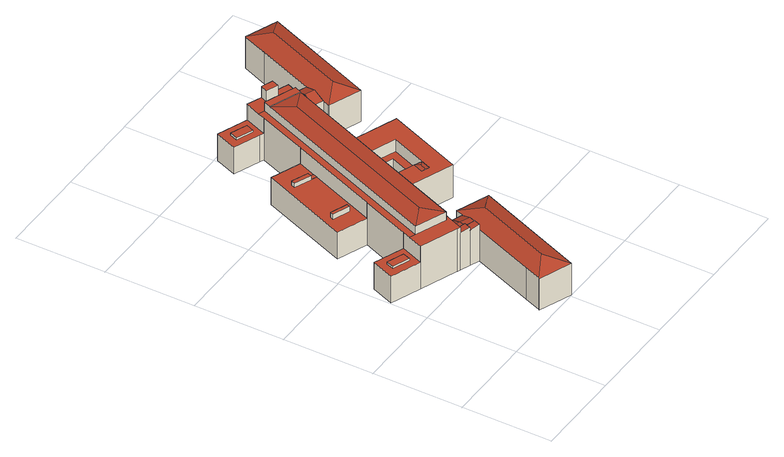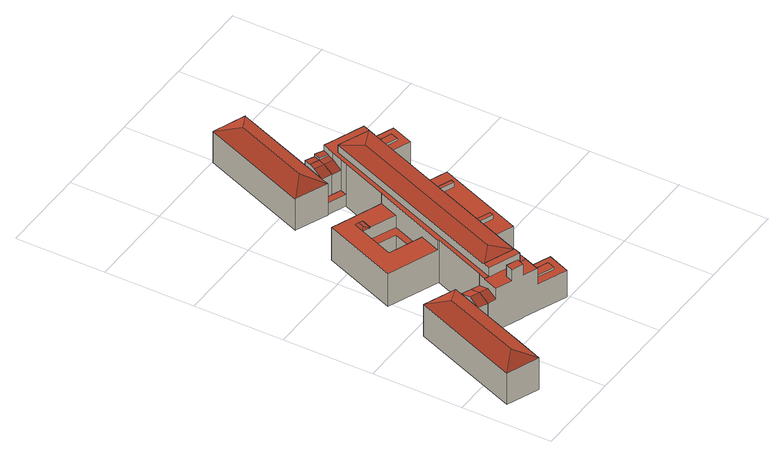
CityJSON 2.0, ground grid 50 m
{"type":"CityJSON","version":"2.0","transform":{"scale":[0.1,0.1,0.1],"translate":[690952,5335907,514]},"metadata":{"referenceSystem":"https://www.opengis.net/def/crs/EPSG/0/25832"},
"CityObjects":{
"building1":{"type":"Building","geometry":[{"type":"MultiSurface","lod":"2","boundaries":[[[0,1,2,3,4,5]],[[6,7,8]],[[9,10,11]],[[9,11,6,8]],[[6,11,10,12,0,5,13,14,15,7]],[[16,17,18,19,20]],[[4,3,21,14,13]],[[22,23,24,25,26]],[[27,28,29,30]],[[31,32,33,34]],[[35,36,37,38,39]],[[40,30,29,41,42,43]],[[44,45,46,47,48]],[[1,49,50,51]],[[52,53,54,55,56,57,58,59,48,60,61,62,63,64,65]],[[66,67,68,69,70,71,72,73,74],[75,76,77,78]],[[79,46,45]],[[80,81,82,83]],[[84,85,86,87]],[[88,89,90,91,92,93],[94,95,96,97,98,99]],[[87,86,100]],[[2,51,50,101,102]],[[103,104,105,106,107,108],[109,110,111,112]],[[113,114,115,116]],[[117,118,119,120]],[[121,122,123,124]],[[125,126,127,128,129]],[[130,131,132]],[[133,134,135,136,137,138,139,140,141,142,143,144,145,146,147,148,149,150]],[[151,152,153,154,155,156],[157,158,159,160]],[[161,84,87,100]],[[162,163,164,165,166]],[[167,79,45,44,58]],[[168,169,170,171]],[[172,173,174,175,176,177,178,179,180,181,182,183]],[[184,185,186,187,188,189,190,173,172]],[[161,85,84]],[[191,192,193,194]],[[195,196,197]],[[198,199,200,201]],[[202,38,37,40,203,23]],[[204,195,197,198,201]],[[197,196,205,206,35,39,207,199,198]],[[208,209,10,9]],[[19,18,15,14]],[[18,19,210,211]],[[212,213,214,0]],[[208,9,8,215]],[[19,14,13,5,0,214,216,210]],[[7,15,18,211,217]],[[215,8,7,217]],[[13,5,4]],[[19,20,218,210]],[[132,20,19,14,21]],[[16,219,220,17]],[[102,101,131,130]],[[17,220,211,18]],[[2,1,221,222]],[[3,2,222,218,20,132,21]],[[1,0,214,221]],[[104,190,189,127,126,125,186,185,49,1,221,223,224,225,106,105]],[[219,226,218,20,132,131,143,142,16]],[[222,227,221,1,51,2]],[[113,116,110,109]],[[86,85,82,81,172,183,147]],[[116,115,111,110]],[[120,119,77,76]],[[96,95,228,229]],[[177,71,70,168,171,66,74,178]],[[145,80,83,161,100,146]],[[230,99,98,231]],[[123,122,69,68]],[[72,232,233,73]],[[32,31,43,42]],[[234,166,165,235]],[[34,33,236,237,25]],[[236,238,41,136,135,33]],[[37,36,27,166,234,239,240,40]],[[241,240,239]],[[240,239,234,166,27,30,40]],[[41,29,28,137,136]],[[24,203,40,240,237,25]],[[32,42,41,238,236,33]],[[166,165,28,27]],[[162,166,27,36,35]],[[41,238,242,235,165,28,29]],[[81,80,145,144,184,172,173,172]],[[167,57,56,89,88,79]],[[96,229,231,98,97]],[[89,56,55,91,90]],[[243,244,245,246,150,149,151,156,155]],[[54,53,247,248,141,140]],[[114,113,109,112]],[[58,44,48,59]],[[248,219,16,142,141]],[[148,182,181,152,151,149]],[[242,235,165,164,249]],[[234,250,162,166]],[[61,46,79,88,93,92,63,62]],[[125,129,187,186]],[[194,193,159,158]],[[117,120,76,75]],[[251,252,253,175,174,103,108]],[[164,163,254,249]],[[128,127,189,188]],[[255,256,257,52,65,64,139,138]],[[177,176,258,259,232,72,71]],[[60,48,47]],[[101,50,49,185,184,144,143,131]],[[132,20,218,222,2,102,130]],[[46,61,60,47]],[[63,92,91,55,54,140,139,64]],[[118,117,75,78]],[[179,260,261,180]],[[152,181,180,261,262,154,153]],[[148,147,183,182]],[[119,118,78,77]],[[192,191,157,160]],[[191,194,158,157]],[[236,33,135,134,263]],[[108,107,264,251]],[[176,175,253,258]],[[100,86,147,146]],[[169,168,70,69,122,121]],[[83,82,85,161]],[[173,190,104,103,174]],[[257,247,53,52]],[[246,265,263,134,133,150]],[[57,167,58]],[[115,114,112,111]],[[193,192,160,159]],[[155,154,262,243]],[[121,124,170,169]],[[28,165,164,266,137]],[[129,128,188,187]],[[106,225,264,107]],[[233,267,260,179,178,74,73]],[[66,171,170,124,123,68,67]],[[201,200,268,269]],[[163,162,35,206]],[[204,201,269,270]],[[237,240,40,43,31,34,25]],[[271,272,273]],[[39,274,275,276,250,162,35]],[[274,39,38,202,22,26]],[[271,273,276,275]],[[22,202,23]],[[195,204,270,277,278,279,205,196]],[[203,24,23]],[[26,25,237,271,275,274]],[[206,205,279,254,163]],[[230,280,228,95,94,99]],[[212,12,281,213]],[[199,207,282,283,268,200]],[[275,271,284,285,274]],[[138,137,28,165,235,242,255]],[[276,273,254,163,162,250]],[[12,10,209,281]],[[284,282,207,285]],[[217,211,210,216,214,281,209,208,215]],[[218,210,211,220,219]],[[210,218,222,221,214,216]],[[237,236,238,242,239,240]],[[235,242,239,234]],[[235,234,250]],[[273,239,242,249,254]],[[234,239,273,276,250]],[[257,256,255,242,238,236,263,265,246,245,244,243,262,261,260,267,233,232,259,258,253,252,251,264,225,224,223,221,227,222,218,226,219,248,247],[230,231,229,228,280]],[[237,240,241,239,273,272,271]],[[282,284,271,273,254,279,278,277,270,269,268,283]]],"semantics":{"surfaces":[{"type":"RoofSurface","Dachneigung":"70388.0","Dachorientierung":"23470.0","Flaeche":"41415.0","Z_MAX":"21906.0","Z_MAX_ASL":"53.099998474121094","Z_MIN":"19510.0","Z_MIN_ASL":"53.70000076293945"},{"type":"RoofSurface","Dachneigung":"67590.0","Dachorientierung":"20.700000762939453","Flaeche":"10.399999618530273","Z_MAX":"23232.0","Z_MAX_ASL":"53.79999923706055","Z_MIN":"19233.0","Z_MIN_ASL":"53.79999923706055"},{"type":"RoofSurface","Dachneigung":"67597.0","Dachorientierung":"23769.0","Flaeche":"10.399999618530273","Z_MAX":"23232.0","Z_MAX_ASL":"53.79999923706055","Z_MIN":"19237.0","Z_MIN_ASL":"53.79999923706055"},{"type":"RoofSurface","Dachneigung":"67590.0","Dachorientierung":"11.699999809265137","Flaeche":"59.900001525878906","Z_MAX":"23232.0","Z_MAX_ASL":"53.79999923706055","Z_MIN":"19228.0","Z_MIN_ASL":"53.79999923706055"},{"type":"RoofSurface","Dachneigung":"67590.0","Dachorientierung":"29.700000762939453","Flaeche":"59.400001525878906","Z_MAX":"23232.0","Z_MAX_ASL":"53.79999923706055","Z_MIN":"19237.0","Z_MIN_ASL":"53.79999923706055"},{"type":"RoofSurface","Dachneigung":"90000.0","Dachorientierung":"-1.0","Flaeche":"44063.0","Z_MAX":"10158.0","Z_MAX_ASL":"52.29999923706055","Z_MIN":"10158.0","Z_MIN_ASL":"52.29999923706055"},{"type":"RoofSurface","Dachneigung":"70388.0","Dachorientierung":"20.399999618530273","Flaeche":"41340.0","Z_MAX":"21906.0","Z_MAX_ASL":"53.099998474121094","Z_MIN":"19510.0","Z_MIN_ASL":"53.70000076293945"},{"type":"RoofSurface","Dachneigung":"84233.0","Dachorientierung":"29.700000762939453","Flaeche":"22753.0","Z_MAX":"21266.0","Z_MAX_ASL":"53.79999923706055","Z_MIN":"20675.0","Z_MIN_ASL":"53.20000076293945"},{"type":"RoofSurface","Dachneigung":"66712.0","Dachorientierung":"23677.0","Flaeche":"35552.0","Z_MAX":"20420.0","Z_MAX_ASL":"53.29999923706055","Z_MIN":"17862.0","Z_MIN_ASL":"53.70000076293945"},{"type":"RoofSurface","Dachneigung":"83888.0","Dachorientierung":"29.799999237060547","Flaeche":"21582.0","Z_MAX":"22004.0","Z_MAX_ASL":"53.900001525878906","Z_MIN":"21415.0","Z_MIN_ASL":"53.29999923706055"},{"type":"RoofSurface","Dachneigung":"67328.0","Dachorientierung":"23674.0","Flaeche":"37209.0","Z_MAX":"20780.0","Z_MAX_ASL":"53.29999923706055","Z_MIN":"18321.0","Z_MIN_ASL":"53.79999923706055"},{"type":"RoofSurface","Dachneigung":"84286.0","Dachorientierung":"23678.0","Flaeche":"20988.0","Z_MAX":"20800.0","Z_MAX_ASL":"53.70000076293945","Z_MIN":"20420.0","Z_MIN_ASL":"53.29999923706055"},{"type":"RoofSurface","Dachneigung":"77253.0","Dachorientierung":"29.700000762939453","Flaeche":"11791.0","Z_MAX":"25121.0","Z_MAX_ASL":"53.900001525878906","Z_MIN":"24596.0","Z_MIN_ASL":"53.29999923706055"},{"type":"RoofSurface","Dachneigung":"70447.0","Dachorientierung":"23476.0","Flaeche":"35541.0","Z_MAX":"26360.0","Z_MAX_ASL":"53.099998474121094","Z_MIN":"23998.0","Z_MIN_ASL":"53.70000076293945"},{"type":"RoofSurface","Dachneigung":"90000.0","Dachorientierung":"-1.0","Flaeche":"90.30000305175781","Z_MAX":"24688.0","Z_MAX_ASL":"53.400001525878906","Z_MIN":"24688.0","Z_MIN_ASL":"53.400001525878906"},{"type":"RoofSurface"},{"type":"RoofSurface","Dachneigung":"77250.0","Dachorientierung":"23755.0","Flaeche":"5.199999809265137","Z_MAX":"25121.0","Z_MAX_ASL":"53.900001525878906","Z_MIN":"24596.0","Z_MIN_ASL":"53.29999923706055"},{"type":"RoofSurface","Dachneigung":"90000.0","Dachorientierung":"-1.0","Flaeche":"77947.0","Z_MAX":"36080.0","Z_MAX_ASL":"54.79999923706055","Z_MIN":"36080.0","Z_MIN_ASL":"54.79999923706055"},{"type":"RoofSurface","Dachneigung":"81293.0","Dachorientierung":"29.600000381469727","Flaeche":"99.30000305175781","Z_MAX":"37030.0","Z_MAX_ASL":"54.79999923706055","Z_MIN":"35610.0","Z_MIN_ASL":"54.400001525878906"},{"type":"RoofSurface","Dachneigung":"81294.0","Dachorientierung":"20.600000381469727","Flaeche":"86984.0","Z_MAX":"37030.0","Z_MAX_ASL":"54.79999923706055","Z_MIN":"35610.0","Z_MIN_ASL":"54.400001525878906"},{"type":"RoofSurface","Dachneigung":"70447.0","Dachorientierung":"20.399999618530273","Flaeche":"35753.0","Z_MAX":"26360.0","Z_MAX_ASL":"53.099998474121094","Z_MIN":"23980.0","Z_MIN_ASL":"53.70000076293945"},{"type":"RoofSurface","Dachneigung":"90000.0","Dachorientierung":"-1.0","Flaeche":"48037.0","Z_MAX":"22230.0","Z_MAX_ASL":"53.0","Z_MIN":"22230.0","Z_MIN_ASL":"53.0"},{"type":"RoofSurface","Dachneigung":"90000.0","Dachorientierung":"-1.0","Flaeche":"20815.0","Z_MAX":"24030.0","Z_MAX_ASL":"53.79999923706055","Z_MIN":"24030.0","Z_MIN_ASL":"53.79999923706055"},{"type":"RoofSurface","Dachneigung":"90000.0","Dachorientierung":"-1.0","Flaeche":"24940.0","Z_MAX":"23630.0","Z_MAX_ASL":"53.400001525878906","Z_MIN":"23630.0","Z_MIN_ASL":"53.400001525878906"},{"type":"RoofSurface","Dachneigung":"90000.0","Dachorientierung":"-1.0","Flaeche":"29501.0","Z_MAX":"37540.0","Z_MAX_ASL":"54.29999923706055","Z_MIN":"37540.0","Z_MIN_ASL":"54.29999923706055"},{"type":"RoofSurface","Dachneigung":"90000.0","Dachorientierung":"-1.0","Flaeche":"0.10000000149011612","Z_MAX":"17489.0","Z_MAX_ASL":"52.20000076293945","Z_MIN":"17489.0","Z_MIN_ASL":"52.20000076293945"},{"type":"RoofSurface","Dachneigung":"90000.0","Dachorientierung":"-1.0","Flaeche":"48.70000076293945","Z_MAX":"30820.0","Z_MAX_ASL":"54.599998474121094","Z_MIN":"30820.0","Z_MIN_ASL":"54.599998474121094"},{"type":"RoofSurface","Dachneigung":"81293.0","Dachorientierung":"11.600000381469727","Flaeche":"99.5999984741211","Z_MAX":"37030.0","Z_MAX_ASL":"54.79999923706055","Z_MIN":"35610.0","Z_MIN_ASL":"54.400001525878906"},{"type":"RoofSurface","Dachneigung":"90000.0","Dachorientierung":"-1.0","Flaeche":"44914.0","Z_MAX":"6.099999904632568","Z_MAX_ASL":"52.5","Z_MIN":"6.099999904632568","Z_MIN_ASL":"52.5"},{"type":"RoofSurface","Dachneigung":"77253.0","Dachorientierung":"11.699999809265137","Flaeche":"11774.0","Z_MAX":"25121.0","Z_MAX_ASL":"53.900001525878906","Z_MIN":"24596.0","Z_MIN_ASL":"53.29999923706055"},{"type":"RoofSurface","Dachneigung":"90000.0","Dachorientierung":"-1.0","Flaeche":"8.600000381469727","Z_MAX":"21231.0","Z_MAX_ASL":"53.0","Z_MIN":"21231.0","Z_MIN_ASL":"53.0"},{"type":"RoofSurface","Dachneigung":"90000.0","Dachorientierung":"-1.0","Flaeche":"41.79999923706055","Z_MAX":"30740.0","Z_MAX_ASL":"54.5","Z_MIN":"30740.0","Z_MIN_ASL":"54.5"},{"type":"RoofSurface","Dachneigung":"90000.0","Dachorientierung":"-1.0","Flaeche":"19.399999618530273","Z_MAX":"30710.0","Z_MAX_ASL":"54.5","Z_MIN":"30710.0","Z_MIN_ASL":"54.5"},{"type":"RoofSurface","Dachneigung":"81294.0","Dachorientierung":"23477.0","Flaeche":"86984.0","Z_MAX":"37030.0","Z_MAX_ASL":"54.79999923706055","Z_MIN":"35610.0","Z_MIN_ASL":"54.400001525878906"},{"type":"RoofSurface","Dachneigung":"90000.0","Dachorientierung":"-1.0","Flaeche":"44945.0","Z_MAX":"22360.0","Z_MAX_ASL":"53.099998474121094","Z_MIN":"22360.0","Z_MIN_ASL":"53.099998474121094"},{"type":"RoofSurface","Dachneigung":"68573.0","Dachorientierung":"23728.0","Flaeche":"10.100000381469727","Z_MAX":"22940.0","Z_MAX_ASL":"53.79999923706055","Z_MIN":"18989.0","Z_MIN_ASL":"53.900001525878906"},{"type":"RoofSurface","Dachneigung":"68573.0","Dachorientierung":"20.700000762939453","Flaeche":"10.300000190734863","Z_MAX":"22940.0","Z_MAX_ASL":"53.79999923706055","Z_MIN":"18849.0","Z_MIN_ASL":"53.70000076293945"},{"type":"RoofSurface","Dachneigung":"85873.0","Dachorientierung":"23672.0","Flaeche":"22729.0","Z_MAX":"21060.0","Z_MAX_ASL":"53.599998474121094","Z_MIN":"20780.0","Z_MIN_ASL":"53.29999923706055"},{"type":"RoofSurface","Dachneigung":"68095.0","Dachorientierung":"11.699999809265137","Flaeche":"60.70000076293945","Z_MAX":"22940.0","Z_MAX_ASL":"53.79999923706055","Z_MIN":"18847.0","Z_MIN_ASL":"53.70000076293945"},{"type":"RoofSurface","Dachneigung":"66428.0","Dachorientierung":"29.700000762939453","Flaeche":"55.29999923706055","Z_MAX":"22940.0","Z_MAX_ASL":"53.79999923706055","Z_MIN":"18948.0","Z_MIN_ASL":"53.79999923706055"},{"type":"WallSurface"},{"type":"GroundSurface"}],"values":[0,1,2,3,4,5,6,7,8,9,10,11,12,13,14,15,16,17,18,15,19,20,15,21,22,23,24,25,26,15,27,28,29,30,31,32,33,34,35,36,37,38,39,40,40,40,40,40,40,40,40,40,40,40,40,40,40,40,40,40,40,40,40,40,40,40,40,40,40,40,40,40,40,40,40,40,40,40,40,40,40,40,40,40,40,40,40,40,40,40,40,40,40,40,40,40,40,40,40,40,40,40,40,40,40,40,40,40,40,40,40,40,40,40,40,40,40,40,40,40,40,40,40,40,40,40,40,40,40,40,40,40,40,40,40,40,40,40,40,40,40,40,40,40,40,40,40,40,40,40,40,40,40,40,40,40,40,40,40,41,41,41,41,41,41,41,41,41,41,41]}}]}
},
"vertices":[
[1010,1792,198],[956,1813,198],[931,1751,221],[931,1751,222],[985,1730,222],[1009,1790,198],[1070,1680,238],[944,1626,198],[1124,1555,198],[1367,2171,198],[1187,2242,198],[1241,2116,238],[1185,2236,198],[961,1669,198],[961,1667,198],[946,1631,198],[855,1709,74],[841,1672,74],[946,1631,74],[961,1667,74],[907,1688,74],[907,1688,198],[521,551,228],[502,558,226],[466,572,222],[452,536,222],[507,515,228],[502,663,198],[451,683,198],[429,628,223],[480,608,223],[466,572,239],[415,592,233],[401,556,233],[452,536,239],[557,642,199],[502,663,199],[481,608,223],[535,587,223],[556,641,199],[477,599,224],[426,620,224],[415,592,227],[466,572,227],[759,970,209],[773,1005,209],[760,1036,204],[737,979,204],[741,977,205],[909,1831,198],[885,1770,221],[932,1751,221],[857,876,205],[1020,1292,205],[740,1402,205],[693,1285,205],[879,1212,205],[780,962,205],[777,963,205],[759,970,205],[737,979,205],[760,1036,205],[667,1072,205],[617,1092,205],[575,986,205],[625,966,205],[476,1408,169],[444,1420,169],[351,1457,169],[360,1480,169],[485,1431,169],[523,1529,169],[358,1594,169],[166,1104,169],[331,1039,169],[340,1156,169],[333,1137,169],[240,1173,169],[247,1193,169],[803,1019,204],[851,1756,319],[678,1823,319],[663,1784,319],[835,1717,319],[715,1664,328],[663,1784,314],[242,713,314],[362,766,328],[803,1019,133],[879,1212,133],[743,1266,133],[693,1285,133],[617,1092,133],[667,1072,133],[822,1193,133],[824,1192,133],[780,1082,133],[685,1119,133],[669,1125,133],[713,1236,133],[414,645,314],[860,1707,198],[907,1689,198],[630,1799,169],[678,1921,169],[654,1930,169],[512,1986,169],[464,1864,169],[606,1808,169],[630,1893,169],[612,1849,169],[519,1885,169],[537,1930,169],[630,1893,180],[537,1930,180],[519,1885,180],[612,1849,180],[340,1156,198],[247,1193,198],[240,1173,198],[333,1137,198],[453,1443,194],[360,1480,194],[351,1457,194],[444,1420,194],[821,1866,333],[758,1890,333],[757,1890,333],[741,1850,333],[805,1825,333],[907,1689,133],[860,1707,133],[907,1688,133],[382,564,266],[383,563,266],[401,556,266],[426,620,266],[451,683,266],[571,987,266],[575,986,266],[740,1402,266],[735,1404,266],[855,1709,266],[860,1707,266],[875,1746,266],[851,1756,266],[414,645,266],[242,713,266],[208,726,266],[176,645,266],[177,644,266],[176,645,169],[225,769,169],[100,818,169],[59,835,169],[10,710,169],[51,693,169],[176,739,169],[160,697,169],[67,733,169],[83,775,169],[835,1717,314],[557,642,76],[571,679,76],[466,720,76],[451,683,76],[502,663,76],[780,962,204],[485,1431,170],[453,1443,170],[444,1420,170],[476,1408,170],[678,1823,265],[644,1836,265],[630,1799,265],[631,1798,265],[526,1528,265],[523,1529,265],[331,1039,265],[333,1039,265],[226,769,265],[225,769,265],[208,726,265],[242,713,265],[875,1746,265],[909,1831,265],[821,1866,265],[805,1825,265],[741,1850,265],[757,1890,265],[678,1921,265],[176,739,181],[83,775,181],[67,733,181],[160,697,181],[749,613,199],[574,682,199],[621,555,239],[456,137,239],[334,76,199],[333,73,198],[513,3,198],[521,551,226],[466,572,226],[753,612,198],[573,683,199],[571,679,199],[335,78,199],[1367,2171,6],[1187,2242,6],[961,1667,6],[946,1631,6],[1131,2100,198],[1131,2100,6],[1010,1792,6],[1124,1555,6],[985,1730,6],[944,1626,6],[907,1688,6],[855,1709,6],[841,1672,6],[956,1813,6],[931,1751,6],[758,1890,6],[757,1890,6],[512,1986,6],[860,1707,6],[932,1751,6],[824,1192,6],[780,1082,6],[713,1236,6],[669,1125,6],[358,1594,6],[166,1104,6],[502,663,15],[451,683,15],[401,556,6],[452,536,6],[426,620,6],[502,663,6],[477,599,6],[480,608,6],[451,683,6],[10,710,6],[51,693,6],[176,645,6],[177,644,6],[1020,1292,6],[735,1404,6],[466,720,6],[557,642,15],[606,1808,6],[630,1799,6],[631,1798,6],[571,679,6],[571,987,6],[575,986,6],[857,876,6],[526,1528,6],[523,1529,6],[333,1039,6],[226,769,6],[59,835,6],[383,563,6],[464,1864,6],[382,564,6],[466,720,266],[331,1039,6],[333,73,6],[513,3,6],[753,612,6],[507,515,6],[535,587,6],[557,642,6],[507,515,199],[507,515,9],[557,642,9],[749,613,6],[574,682,6],[573,683,6],[822,1193,6],[1185,2236,6],[335,78,6],[334,76,6],[373,174,6],[373,174,199]
]}
